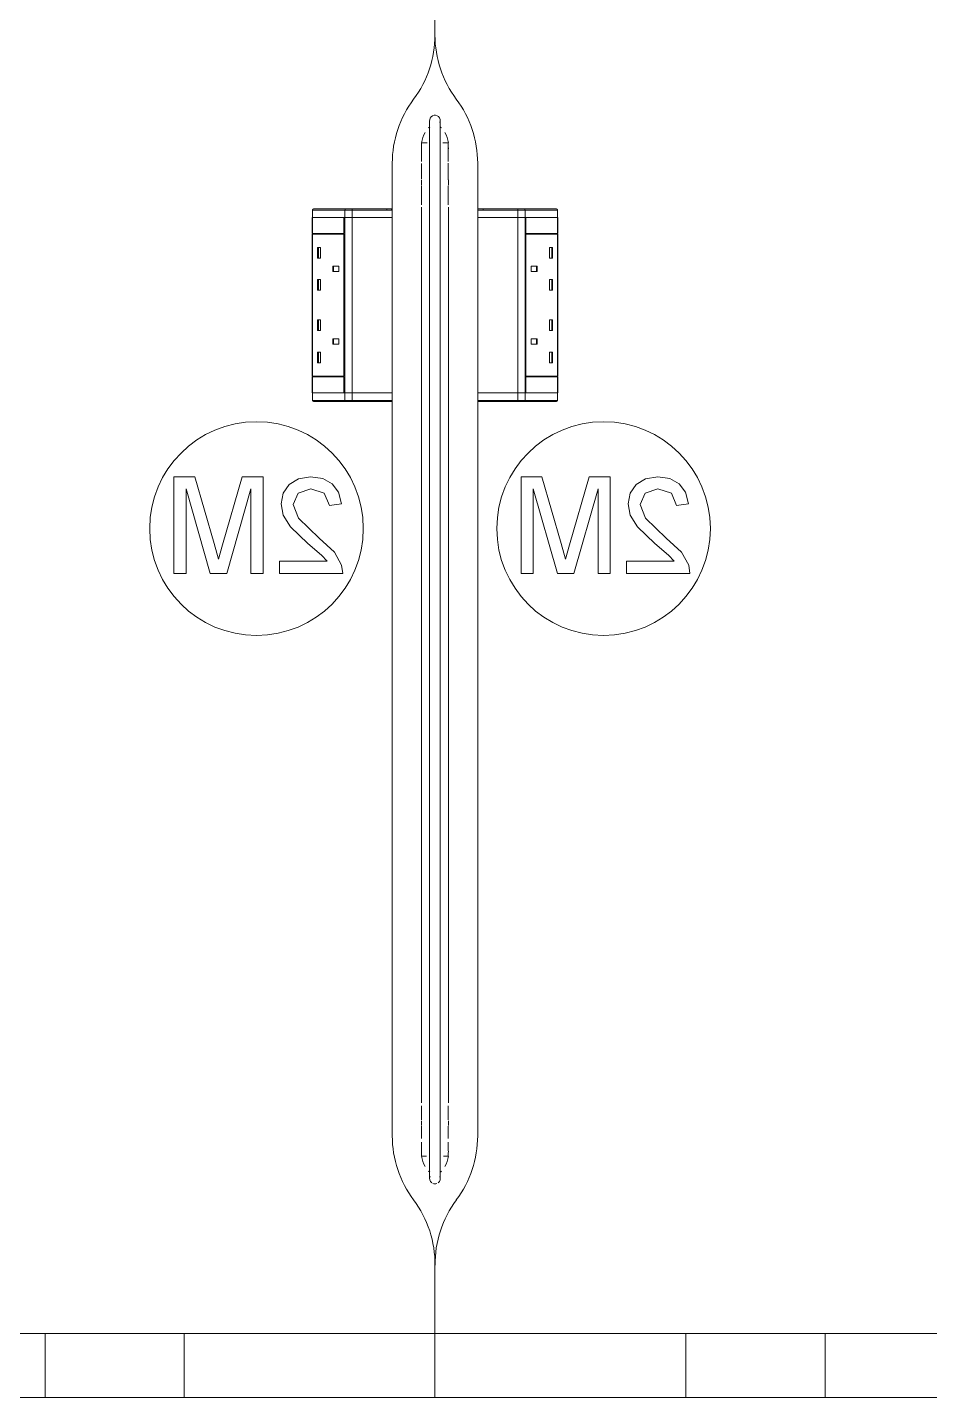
# Model space of a CAD drawing. Header units: millimetres. Extents: x 155927 to 295199, y -4084 to 97293.
# Drawn here: x 185942 to 186786, y 30026 to 31308 of the extents above; entities that cross this region are included whole.
import ezdxf

# ---------------------------------------------------------------- set-up
doc = ezdxf.new("R2010")
doc.units = ezdxf.units.MM
doc.header["$MEASUREMENT"] = 0
doc.layers.add('I-FURN', color=8, linetype='CONTINUOUS', lineweight=9)

msp = doc.modelspace()

# ---------------------------------------------------------------- linework, layer by layer
at = {"layer": 'I-FURN'}
for p, q in [((186323.2, 31301.1), (186323.2, 31426.1)), ((186323.2, 31426.1), (186323.2, 31301.1)), ((186323.2, 31426.1), (186323.2, 31301.1)), ((186323.2, 31301.1), (186323.2, 31426.1)), ((186318.2, 31221.1), (186318.2, 31221.1)), ((186318.2, 31221.1), (186318.2, 31220.9)), ((186318.2, 31220.9), (186318.2, 31220.6)), ((186318.2, 31220.6), (186318.2, 31220.1)), ((186318.2, 31220.1), (186318.2, 31219.5)), ((186328.2, 31221), (186328.2, 31221.1)), ((186328.2, 31221.1), (186328.2, 31221.1)), ((186328.2, 31220.8), (186328.2, 31221)), ((186328.2, 31220.5), (186328.2, 31220.8)), ((186328.2, 31220), (186328.2, 31220.5)), ((186328.2, 31219.4), (186328.2, 31220)), ((186318.2, 31219.5), (186318.2, 31218.8)), ((186318.2, 31218.8), (186318.2, 31218)), ((186318.2, 31218), (186318.2, 31217)), ((186318.2, 31217), (186318.2, 31216)), ((186318.2, 31216), (186318.2, 31214.8)), ((186318.2, 31214.8), (186318.2, 31213.4)), ((186318.2, 31213.4), (186318.2, 31212)), ((186318.2, 31212), (186318.2, 31210.4)), ((186318.2, 31210.4), (186318.2, 31208.8)), ((186318.2, 31208.8), (186318.2, 31207)), ((186318.2, 31207), (186318.2, 31205.1)), ((186328.2, 31218.6), (186328.2, 31219.4)), ((186328.2, 31217.7), (186328.2, 31218.6)), ((186328.2, 31216.8), (186328.2, 31217.7)), ((186328.2, 31215.6), (186328.2, 31216.8)), ((186328.2, 31214.4), (186328.2, 31215.6)), ((186328.2, 31213.1), (186328.2, 31214.4)), ((186328.2, 31211.6), (186328.2, 31213.1)), ((186328.2, 31210), (186328.2, 31211.6)), ((186328.2, 31208.3), (186328.2, 31210)), ((186328.2, 31206.5), (186328.2, 31208.3)), ((186315.9, 31200.2), (186310.7, 31200.2)), ((186310.7, 31182.7), (186310.7, 31200.2)), ((186310.7, 31194.6), (186310.7, 31195.7)), ((186318.2, 31205.1), (186318.2, 31203.1)), ((186318.2, 31203.1), (186318.2, 31201.1)), ((186318.2, 31201.1), (186318.2, 31198.9)), ((186318.2, 31198.9), (186318.2, 31196.6)), ((186318.2, 31196.6), (186318.2, 31194.2)), ((186318.2, 31194.2), (186318.2, 31191.8)), ((186328.2, 31204.6), (186328.2, 31206.5)), ((186328.2, 31202.6), (186328.2, 31204.6)), ((186328.2, 31200.5), (186328.2, 31202.6)), ((186328.2, 31198.3), (186328.2, 31200.5)), ((186328.2, 31196), (186328.2, 31198.3)), ((186328.2, 31193.6), (186328.2, 31196)), ((186335.7, 31200.2), (186330.5, 31200.2)), ((186335.7, 31200.2), (186335.7, 31182.7)), ((186335.8, 31195.7), (186335.8, 31194.6)), ((186283.2, 31137.4), (186283.2, 31181.1)), ((186283.2, 31181.1), (186283.2, 31137.4)), ((186318.2, 31191.8), (186318.2, 31189.3)), ((186318.2, 31189.3), (186318.2, 31186.6)), ((186318.2, 31186.6), (186318.2, 31184)), ((186318.2, 31184), (186318.2, 31181.2)), ((186318.2, 31181.2), (186318.2, 31178.4)), ((186328.2, 31191.1), (186328.2, 31193.6)), ((186328.2, 31188.6), (186328.2, 31191.1)), ((186328.2, 31185.9), (186328.2, 31188.6)), ((186328.2, 31183.2), (186328.2, 31185.9)), ((186328.2, 31180.4), (186328.2, 31183.2)), ((186335.7, 31181.3), (186335.7, 31165.5)), ((186363.2, 31181.1), (186363.2, 31137.4)), ((186363.2, 31137.4), (186363.2, 31181.1)), ((186310.7, 31166.5), (186310.7, 31180.8)), ((186318.2, 31178.4), (186318.2, 31175.5)), ((186318.2, 31175.5), (186318.2, 31172.5)), ((186318.2, 31172.5), (186318.2, 31169.6)), ((186318.2, 31169.6), (186318.2, 31166.5)), ((186328.2, 31177.6), (186328.2, 31180.4)), ((186328.2, 31174.7), (186328.2, 31177.6)), ((186328.2, 31171.7), (186328.2, 31174.7)), ((186328.2, 31168.7), (186328.2, 31171.7)), ((186328.2, 31165.7), (186328.2, 31168.7)), ((186310.7, 31160.7), (186310.7, 31165.6)), ((186310.7, 31142.3), (186310.7, 31160)), ((186318.2, 31166.5), (186318.2, 31163.4)), ((186318.2, 31163.4), (186318.2, 31160.3)), ((186318.2, 31160.3), (186318.2, 31157.2)), ((186318.2, 31157.2), (186318.2, 31154)), ((186328.2, 31162.6), (186328.2, 31165.7)), ((186328.2, 31159.5), (186328.2, 31162.6)), ((186328.2, 31156.3), (186328.2, 31159.5)), ((186328.2, 31153.1), (186328.2, 31156.3)), ((186335.7, 31160), (186335.7, 31142.3)), ((186335.8, 31165.6), (186335.8, 31160.7)), ((186318.2, 31154), (186318.2, 31150.8)), ((186318.2, 31150.8), (186318.2, 31147.6)), ((186318.2, 31147.6), (186318.2, 31144.3)), ((186318.2, 31144.3), (186318.2, 31141.1)), ((186328.2, 31149.9), (186328.2, 31153.1)), ((186328.2, 31146.7), (186328.2, 31149.9)), ((186328.2, 31143.5), (186328.2, 31146.7)), ((186328.2, 31140.2), (186328.2, 31143.5)), ((186208.2, 31115.4), (186208.2, 31130.4)), ((186208.2, 31130.4), (186238, 31130.4)), ((186208.4, 31137.4), (186208.4, 31130.4)), ((186208.4, 31137.4), (186208.6, 31137.4)), ((186208.4, 31137.4), (186208.4, 31130.4)), ((186208.4, 31130.4), (186208.4, 31137.4)), ((186208.4, 31130.4), (186208.6, 31130.4)), ((186208.4, 31130.3), (186208.4, 30966.4)), ((186208.6, 31137.4), (186238.9, 31137.4)), ((186208.6, 31137.4), (186208.6, 31130.4)), ((186208.6, 31130.4), (186238.9, 31130.4)), ((186208.7, 31138.2), (186208.8, 31138.2)), ((186239.7, 31138.4), (186209.4, 31138.4)), ((186239.7, 31138.4), (186209.4, 31138.4)), ((186238, 31130.4), (186238, 31115.4)), ((186238.2, 31115.4), (186238.2, 31130.3)), ((186238.2, 31130.3), (186238.9, 31130.3)), ((186238.9, 31137.4), (186245.8, 31137.4)), ((186238.9, 31137.4), (186238.9, 31130.4)), ((186238.9, 31130.4), (186245.8, 31130.4)), ((186245.8, 31130.3), (186238.9, 31130.3)), ((186238.9, 31130.3), (186238.9, 30966.4)), ((186239.7, 31138.4), (186278.2, 31138.4)), ((186245.2, 31138.4), (186239.7, 31138.4)), ((186282.2, 31138.4), (186245.2, 31138.4)), ((186245.8, 31137.4), (186283.2, 31137.4)), ((186245.8, 31137.4), (186245.8, 31130.4)), ((186245.8, 31130.4), (186283.2, 31130.4)), ((186283.2, 31130.3), (186245.8, 31130.3)), ((186245.8, 31130.3), (186245.8, 30966.4)), ((186278.2, 31138.4), (186278.2, 31137.4)), ((186278.2, 31138.4), (186282.2, 31138.4)), ((186283.2, 31130.4), (186283.2, 31137.4)), ((186283.2, 31137.4), (186283.2, 31130.4)), ((186283.2, 30966.4), (186283.2, 31130.3)), ((186283.2, 31130.3), (186283.2, 30966.4)), ((186310.7, 30302.1), (186310.7, 31140.2)), ((186318.2, 31141.1), (186318.2, 31140.2)), ((186318.2, 31140.2), (186318.2, 30302.1)), ((186328.2, 30302.1), (186328.2, 31140.2)), ((186335.8, 31140.2), (186335.8, 30302.1)), ((186363.2, 31137.4), (186363.2, 31130.4)), ((186363.2, 31137.4), (186400.7, 31137.4)), ((186363.2, 31137.4), (186363.2, 31130.4)), ((186363.2, 31130.4), (186400.7, 31130.4)), ((186363.2, 31130.3), (186363.2, 30966.4)), ((186363.2, 30966.4), (186363.2, 31130.3)), ((186400.7, 31130.3), (186363.2, 31130.3)), ((186364.2, 31138.4), (186364.2, 31138.4)), ((186401.3, 31138.4), (186364.2, 31138.4)), ((186364.2, 31138.4), (186368.2, 31138.4)), ((186368.2, 31137.4), (186368.2, 31138.4)), ((186368.2, 31138.4), (186406.8, 31138.4)), ((186400.7, 31137.4), (186407.6, 31137.4)), ((186400.7, 31137.4), (186400.7, 31130.4)), ((186400.7, 31130.4), (186407.6, 31130.4)), ((186400.7, 30966.4), (186400.7, 31130.3)), ((186407.6, 31130.3), (186400.7, 31130.3)), ((186406.8, 31138.4), (186401.3, 31138.4)), ((186408.4, 31130.4), (186406, 31130.4)), ((186437.1, 31138.4), (186406.8, 31138.4)), ((186437.1, 31138.4), (186406.8, 31138.4)), ((186407.6, 31137.4), (186437.9, 31137.4)), ((186407.6, 31137.4), (186407.6, 31130.4)), ((186407.6, 31130.4), (186437.9, 31130.4)), ((186407.6, 30966.4), (186407.6, 31130.3)), ((186407.6, 31130.3), (186408.2, 31130.3)), ((186408.2, 31130.3), (186408.2, 31115.4)), ((186408.4, 31115.4), (186408.4, 31130.4)), ((186408.4, 31130.4), (186438.3, 31130.4)), ((186437.7, 31138.2), (186437.7, 31138.2)), ((186437.9, 31137.4), (186438.1, 31137.4)), ((186437.9, 31137.4), (186437.9, 31130.4)), ((186437.9, 31130.4), (186438.1, 31130.4)), ((186438.1, 31130.4), (186438.1, 31137.4)), ((186438.1, 31130.4), (186438.1, 31137.4)), ((186438.1, 31130.4), (186438.1, 31137.4)), ((186438.1, 30966.4), (186438.1, 31130.3)), ((186438.3, 31130.4), (186438.3, 31115.4)), ((186238, 31115.4), (186208.2, 31115.4)), ((186208.2, 31114.9), (186238, 31114.9)), ((186208.2, 30981.9), (186208.2, 31114.9)), ((186208.6, 31114.9), (186208.6, 31115.4)), ((186238, 31114.9), (186238, 30981.9)), ((186238.2, 30981.9), (186238.2, 31114.9)), ((186408.2, 31114.9), (186408.2, 30981.9)), ((186438.3, 31115.4), (186408.4, 31115.4)), ((186408.4, 30981.9), (186408.4, 31114.9)), ((186438.3, 31114.9), (186408.4, 31114.9)), ((186437.9, 31115.4), (186437.9, 31114.9)), ((186438.3, 31114.9), (186438.3, 30981.9)), ((186213.2, 31102.3), (186213.2, 31092.3)), ((186213.2, 31102.3), (186216.1, 31102.3)), ((186213.2, 31092.3), (186216.1, 31092.3)), ((186214, 31102.3), (186214, 31092.3)), ((186216.1, 31102.3), (186216.1, 31092.3)), ((186433.2, 31102.3), (186430.4, 31102.3)), ((186430.4, 31092.3), (186430.4, 31102.3)), ((186433.2, 31092.3), (186430.4, 31092.3)), ((186432.5, 31092.3), (186432.5, 31102.3)), ((186433.2, 31092.3), (186433.2, 31102.3)), ((186227.6, 31084.8), (186227.6, 31079.8)), ((186233.3, 31084.8), (186227.6, 31084.8)), ((186227.6, 31079.8), (186233.3, 31079.8)), ((186228.3, 31084.8), (186228.3, 31079.8)), ((186233.3, 31079.8), (186233.3, 31084.8)), ((186418.9, 31084.8), (186413.2, 31084.8)), ((186413.2, 31079.8), (186413.2, 31084.8)), ((186418.9, 31079.8), (186413.2, 31079.8)), ((186418.2, 31079.8), (186418.2, 31084.8)), ((186418.9, 31079.8), (186418.9, 31084.8)), ((186213.2, 31072.3), (186213.2, 31062.3)), ((186213.2, 31072.3), (186216.1, 31072.3)), ((186214, 31072.3), (186214, 31062.3)), ((186216.1, 31072.3), (186216.1, 31062.3)), ((186433.2, 31072.3), (186430.4, 31072.3)), ((186430.4, 31062.3), (186430.4, 31072.3)), ((186432.5, 31062.3), (186432.5, 31072.3)), ((186433.2, 31062.3), (186433.2, 31072.3)), ((186213.2, 31062.3), (186216.1, 31062.3)), ((186433.2, 31062.3), (186430.4, 31062.3)), ((186213.2, 31034.5), (186213.2, 31024.5)), ((186213.2, 31034.5), (186216.1, 31034.5)), ((186214, 31034.5), (186214, 31024.5)), ((186216.1, 31034.5), (186216.1, 31024.5)), ((186433.2, 31034.5), (186430.4, 31034.5)), ((186430.4, 31024.5), (186430.4, 31034.5)), ((186432.5, 31024.5), (186432.5, 31034.5)), ((186433.2, 31024.5), (186433.2, 31034.5)), ((186213.2, 31024.5), (186216.1, 31024.5)), ((186227.6, 31017), (186227.6, 31012)), ((186227.6, 31017), (186233.3, 31017)), ((186228.3, 31017), (186228.3, 31012)), ((186233.3, 31017), (186233.3, 31012)), ((186413.2, 31017), (186413.2, 31012)), ((186418.9, 31017), (186413.2, 31017)), ((186418.2, 31012), (186418.2, 31017)), ((186418.9, 31012), (186418.9, 31017)), ((186433.2, 31024.5), (186430.4, 31024.5)), ((186213.2, 31004.5), (186213.2, 30994.5)), ((186213.2, 31004.5), (186216.1, 31004.5)), ((186214, 31004.5), (186214, 30994.5)), ((186216.1, 31004.5), (186216.1, 30994.5)), ((186227.6, 31012), (186233.3, 31012)), ((186413.2, 31012), (186418.9, 31012)), ((186433.2, 31004.5), (186430.4, 31004.5)), ((186430.4, 30994.5), (186430.4, 31004.5)), ((186432.5, 30994.5), (186432.5, 31004.5)), ((186433.2, 30994.5), (186433.2, 31004.5)), ((186213.2, 30994.5), (186216.1, 30994.5)), ((186433.2, 30994.5), (186430.4, 30994.5)), ((186208.2, 30981.9), (186238, 30981.9)), ((186208.2, 30981.4), (186238, 30981.4)), ((186208.2, 30966.4), (186208.2, 30981.4)), ((186208.6, 30981.4), (186208.6, 30981.9)), ((186238, 30981.4), (186238, 30966.4)), ((186238.2, 30966.4), (186238.2, 30981.4)), ((186408.2, 30981.4), (186408.2, 30966.4)), ((186438.3, 30981.9), (186408.4, 30981.9)), ((186408.4, 30966.4), (186408.4, 30981.4)), ((186408.4, 30981.4), (186438.3, 30981.4)), ((186437.9, 30981.9), (186437.9, 30981.4)), ((186438.3, 30981.4), (186438.3, 30966.4)), ((186238, 30966.4), (186208.2, 30966.4)), ((186208.4, 30966.3), (186208.4, 30959.3)), ((186208.6, 30966.3), (186208.4, 30966.3)), ((186208.4, 30966.3), (186208.4, 30959.3)), ((186208.4, 30966.3), (186208.4, 30959.3)), ((186208.6, 30959.3), (186208.6, 30966.3)), ((186238.9, 30966.3), (186208.6, 30966.3)), ((186238, 30966.4), (186240.5, 30966.4)), ((186238.9, 30966.4), (186238.2, 30966.4)), ((186238.9, 30966.4), (186245.8, 30966.4)), ((186238.9, 30959.3), (186238.9, 30966.3)), ((186245.8, 30966.3), (186238.9, 30966.3)), ((186245.8, 30966.4), (186283.2, 30966.4)), ((186245.8, 30959.3), (186245.8, 30966.3)), ((186283.2, 30966.3), (186245.8, 30966.3)), ((186283.2, 30959.3), (186283.2, 30966.3)), ((186283.2, 30959.3), (186283.2, 30966.3)), ((186363.2, 30966.4), (186400.7, 30966.4)), ((186363.2, 30966.3), (186363.2, 30959.3)), ((186363.2, 30959.3), (186363.2, 30966.3)), ((186400.7, 30966.3), (186363.2, 30966.3)), ((186400.7, 30966.4), (186407.6, 30966.4)), ((186400.7, 30959.3), (186400.7, 30966.3)), ((186407.6, 30966.3), (186400.7, 30966.3)), ((186408.2, 30966.4), (186407.6, 30966.4)), ((186407.6, 30959.3), (186407.6, 30966.3)), ((186437.9, 30966.3), (186407.6, 30966.3)), ((186438.3, 30966.4), (186408.4, 30966.4)), ((186437.9, 30959.3), (186437.9, 30966.3)), ((186438.1, 30966.3), (186437.9, 30966.3)), ((186438.1, 30959.3), (186438.1, 30966.3)), ((186438.1, 30959.3), (186438.1, 30966.3)), ((186438.1, 30966.3), (186438.1, 30959.3)), ((186208.6, 30959.3), (186208.4, 30959.3)), ((186238.9, 30959.3), (186208.6, 30959.3)), ((186208.8, 30958.5), (186208.7, 30958.6)), ((186209.4, 30958.3), (186239.7, 30958.3)), ((186209.4, 30958.3), (186239.7, 30958.3)), ((186245.8, 30959.3), (186238.9, 30959.3)), ((186278.2, 30958.3), (186239.7, 30958.3)), ((186239.7, 30958.3), (186245.2, 30958.3)), ((186245.2, 30958.3), (186282.2, 30958.3)), ((186283.2, 30959.3), (186245.8, 30959.3)), ((186278.2, 30959.3), (186278.2, 30958.3)), ((186282.2, 30958.3), (186278.2, 30958.3)), ((186282.2, 30958.3), (186282.2, 30958.3)), ((186283.2, 30271.1), (186283.2, 30959.3)), ((186283.2, 30959.3), (186283.2, 30271.1)), ((186363.2, 30959.3), (186363.2, 30271.1)), ((186363.2, 30271.1), (186363.2, 30959.3)), ((186400.7, 30959.3), (186363.2, 30959.3)), ((186368.2, 30958.3), (186364.2, 30958.3)), ((186364.2, 30958.3), (186401.3, 30958.3)), ((186368.2, 30958.3), (186368.2, 30959.3)), ((186406.8, 30958.3), (186368.2, 30958.3)), ((186407.6, 30959.3), (186400.7, 30959.3)), ((186401.3, 30958.3), (186406.8, 30958.3)), ((186406.8, 30958.3), (186437.1, 30958.3)), ((186406.8, 30958.3), (186437.1, 30958.3)), ((186437.9, 30959.3), (186407.6, 30959.3)), ((186437.7, 30958.6), (186437.7, 30958.6)), ((186438.1, 30959.3), (186437.9, 30959.3)), ((186098.3, 30887.8), (186078.8, 30887.8)), ((186078.8, 30887.8), (186078.8, 30797.4)), ((186116.5, 30825.2), (186098.3, 30887.8)), ((186142.7, 30887.8), (186124.2, 30824.1)), ((186162.2, 30887.8), (186142.7, 30887.8)), ((186162.2, 30797.4), (186162.2, 30887.8)), ((186206.8, 30887.8), (186195.4, 30886)), ((186218.2, 30886.2), (186206.8, 30887.8)), ((186227, 30881.3), (186218.2, 30886.2)), ((186423.3, 30887.8), (186403.8, 30887.8)), ((186403.8, 30887.8), (186403.8, 30797.4)), ((186441.5, 30825.2), (186423.3, 30887.8)), ((186467.7, 30887.8), (186449.2, 30824.1)), ((186487.2, 30887.8), (186467.7, 30887.8)), ((186487.2, 30797.4), (186487.2, 30887.8)), ((186531.8, 30887.8), (186520.4, 30886)), ((186543.2, 30886.2), (186531.8, 30887.8)), ((186552, 30881.3), (186543.2, 30886.2)), ((186090.1, 30797.4), (186090.1, 30876.5)), ((186090.1, 30876.5), (186112.8, 30797.4)), ((186128.2, 30797.4), (186150.9, 30876.5)), ((186150.9, 30876.5), (186150.9, 30797.4)), ((186186.6, 30880.6), (186181, 30872.5)), ((186195.4, 30886), (186186.6, 30880.6)), ((186195, 30872.3), (186207, 30876.5)), ((186207, 30876.5), (186219.6, 30872.4)), ((186232.9, 30873.3), (186227, 30881.3)), ((186415.1, 30797.4), (186415.1, 30876.5)), ((186415.1, 30876.5), (186437.8, 30797.4)), ((186453.2, 30797.4), (186475.9, 30876.5)), ((186475.9, 30876.5), (186475.9, 30797.4)), ((186511.6, 30880.6), (186506, 30872.5)), ((186520.4, 30886), (186511.6, 30880.6)), ((186520, 30872.3), (186532, 30876.5)), ((186532, 30876.5), (186544.6, 30872.4)), ((186557.9, 30873.3), (186552, 30881.3)), ((186181, 30872.5), (186179.1, 30862.6)), ((186179.1, 30862.6), (186181.1, 30851.9)), ((186190.4, 30861.9), (186195, 30872.3)), ((186195.3, 30849.1), (186190.4, 30861.9)), ((186219.6, 30872.4), (186224.3, 30861)), ((186224.3, 30861), (186235.6, 30862.4)), ((186235.6, 30862.4), (186232.9, 30873.3)), ((186506, 30872.5), (186504.1, 30862.6)), ((186504.1, 30862.6), (186506.1, 30851.9)), ((186515.4, 30861.9), (186520, 30872.3)), ((186520.3, 30849.1), (186515.4, 30861.9)), ((186544.6, 30872.4), (186549.3, 30861)), ((186549.3, 30861), (186560.6, 30862.4)), ((186560.6, 30862.4), (186557.9, 30873.3)), ((186181.1, 30851.9), (186187.8, 30840.8)), ((186214.8, 30830.3), (186195.3, 30849.1)), ((186506.1, 30851.9), (186512.8, 30840.8)), ((186539.8, 30830.3), (186520.3, 30849.1)), ((186187.8, 30840.8), (186204, 30825.4)), ((186512.8, 30840.8), (186529, 30825.4)), ((186120.5, 30810.8), (186116.5, 30825.2)), ((186124.2, 30824.1), (186120.5, 30810.8)), ((186204, 30825.4), (186217, 30814.5)), ((186229, 30817.2), (186214.8, 30830.3)), ((186445.5, 30810.8), (186441.5, 30825.2)), ((186449.2, 30824.1), (186445.5, 30810.8)), ((186529, 30825.4), (186542, 30814.5)), ((186554, 30817.2), (186539.8, 30830.3)), ((186217, 30814.5), (186222.1, 30808.7)), ((186235.8, 30805.2), (186229, 30817.2)), ((186542, 30814.5), (186547.1, 30808.7)), ((186560.8, 30805.2), (186554, 30817.2)), ((186078.8, 30797.4), (186090.1, 30797.4)), ((186112.8, 30797.4), (186128.2, 30797.4)), ((186150.9, 30797.4), (186162.2, 30797.4)), ((186177.7, 30808.7), (186177.7, 30797.4)), ((186222.1, 30808.7), (186177.7, 30808.7)), ((186177.7, 30797.4), (186237, 30797.4)), ((186237, 30797.4), (186235.8, 30805.2)), ((186403.8, 30797.4), (186415.1, 30797.4)), ((186437.8, 30797.4), (186453.2, 30797.4)), ((186475.9, 30797.4), (186487.2, 30797.4)), ((186502.7, 30808.7), (186502.7, 30797.4)), ((186547.1, 30808.7), (186502.7, 30808.7)), ((186502.7, 30797.4), (186562, 30797.4)), ((186562, 30797.4), (186560.8, 30805.2)), ((186310.7, 30285.9), (186310.7, 30299.1)), ((186318.2, 30302.1), (186318.2, 30299.2)), ((186318.2, 30299.2), (186318.2, 30296.4)), ((186328.2, 30301.3), (186328.2, 30302.1)), ((186328.2, 30298.5), (186328.2, 30301.3)), ((186328.2, 30295.6), (186328.2, 30298.5)), ((186335.7, 30299.1), (186335.7, 30285.9)), ((186310.7, 30280.9), (186310.7, 30285)), ((186318.2, 30296.4), (186318.2, 30293.6)), ((186318.2, 30293.6), (186318.2, 30290.8)), ((186318.2, 30290.8), (186318.2, 30288)), ((186318.2, 30288), (186318.2, 30285.2)), ((186318.2, 30285.2), (186318.2, 30282.5)), ((186328.2, 30292.8), (186328.2, 30295.6)), ((186328.2, 30290), (186328.2, 30292.8)), ((186328.2, 30287.2), (186328.2, 30290)), ((186328.2, 30284.5), (186328.2, 30287.2)), ((186328.2, 30281.7), (186328.2, 30284.5)), ((186335.8, 30285), (186335.8, 30280.9)), ((186310.7, 30268.6), (186310.7, 30280.1)), ((186318.2, 30282.5), (186318.2, 30279.7)), ((186318.2, 30279.7), (186318.2, 30277.1)), ((186318.2, 30277.1), (186318.2, 30274.4)), ((186318.2, 30274.4), (186318.2, 30271.9)), ((186318.2, 30271.9), (186318.2, 30269.3)), ((186328.2, 30279), (186328.2, 30281.7)), ((186328.2, 30276.4), (186328.2, 30279)), ((186328.2, 30273.7), (186328.2, 30276.4)), ((186328.2, 30271.2), (186328.2, 30273.7)), ((186328.2, 30268.6), (186328.2, 30271.2)), ((186335.7, 30280.1), (186335.7, 30268.6)), ((186310.7, 30257.1), (186310.7, 30265.1)), ((186318.2, 30269.3), (186318.2, 30266.8)), ((186318.2, 30266.8), (186318.2, 30264.4)), ((186318.2, 30264.4), (186318.2, 30262)), ((186318.2, 30262), (186318.2, 30259.7)), ((186318.2, 30259.7), (186318.2, 30257.5)), ((186328.2, 30266.2), (186328.2, 30268.6)), ((186328.2, 30263.7), (186328.2, 30266.2)), ((186328.2, 30261.4), (186328.2, 30263.7)), ((186328.2, 30259.1), (186328.2, 30261.4)), ((186328.2, 30256.9), (186328.2, 30259.1)), ((186335.7, 30265.1), (186335.7, 30257.1)), ((186310.7, 30255.9), (186310.7, 30256.8)), ((186310.7, 30252.1), (186310.7, 30255.5)), ((186310.7, 30252.1), (186315.3, 30252.1)), ((186318.2, 30257.5), (186318.2, 30255.3)), ((186318.2, 30255.3), (186318.2, 30253.2)), ((186318.2, 30253.2), (186318.2, 30251.2)), ((186318.2, 30251.2), (186318.2, 30249.3)), ((186318.2, 30249.3), (186318.2, 30247.4)), ((186318.2, 30247.4), (186318.2, 30245.6)), ((186318.2, 30245.6), (186318.2, 30244)), ((186328.2, 30254.7), (186328.2, 30256.9)), ((186328.2, 30252.7), (186328.2, 30254.7)), ((186328.2, 30250.7), (186328.2, 30252.7)), ((186328.2, 30248.7), (186328.2, 30250.7)), ((186328.2, 30246.9), (186328.2, 30248.7)), ((186328.2, 30245.2), (186328.2, 30246.9)), ((186328.2, 30243.5), (186328.2, 30245.2)), ((186331.2, 30252.1), (186335.7, 30252.1)), ((186335.7, 30255.5), (186335.7, 30252.1)), ((186335.8, 30256.8), (186335.8, 30255.9)), ((186318.2, 30244), (186318.2, 30242.4)), ((186318.2, 30242.4), (186318.2, 30240.9)), ((186318.2, 30240.9), (186318.2, 30239.5)), ((186318.2, 30239.5), (186318.2, 30238.2)), ((186318.2, 30238.2), (186318.2, 30237)), ((186318.2, 30237), (186318.2, 30236)), ((186318.2, 30236), (186318.2, 30235)), ((186318.2, 30235), (186318.2, 30234.1)), ((186318.2, 30234.1), (186318.2, 30233.4)), ((186318.2, 30233.4), (186318.2, 30232.7)), ((186318.2, 30232.7), (186318.2, 30232.2)), ((186328.2, 30242), (186328.2, 30243.5)), ((186328.2, 30240.5), (186328.2, 30242)), ((186328.2, 30239.2), (186328.2, 30240.5)), ((186328.2, 30237.9), (186328.2, 30239.2)), ((186328.2, 30236.7), (186328.2, 30237.9)), ((186328.2, 30235.7), (186328.2, 30236.7)), ((186328.2, 30234.7), (186328.2, 30235.7)), ((186328.2, 30233.9), (186328.2, 30234.7)), ((186328.2, 30233.2), (186328.2, 30233.9)), ((186328.2, 30232.6), (186328.2, 30233.2)), ((186328.2, 30232.1), (186328.2, 30232.6)), ((186318.2, 30232.2), (186318.2, 30231.8)), ((186318.2, 30231.8), (186318.2, 30231.4)), ((186318.2, 30231.4), (186318.2, 30231.2)), ((186318.2, 30231.2), (186318.2, 30231.1)), ((186318.2, 30231.1), (186318.2, 30231.1)), ((186328.2, 30231.7), (186328.2, 30232.1)), ((186328.2, 30231.4), (186328.2, 30231.7)), ((186328.2, 30231.2), (186328.2, 30231.4)), ((186328.2, 30231.1), (186328.2, 30231.2)), ((186323.2, 30026.1), (186323.2, 30150)), ((186323.2, 30150), (186323.2, 30026.1)), ((186323.2, 30150), (186323.2, 30026.1)), ((186323.2, 30026.1), (186323.2, 30150)), ((185523.2, 30086.1), (185958.2, 30086.1)), ((187083.2, 30086.1), (185563.2, 30086.1)), ((185958.2, 30086.1), (186088.2, 30086.1)), ((185958.2, 30026.1), (185958.2, 30086.1)), ((185958.2, 30026.1), (185958.2, 30086.1)), ((186088.2, 30086.1), (186558.2, 30086.1)), ((186088.2, 30026.1), (186088.2, 30086.1)), ((186088.2, 30026.1), (186088.2, 30086.1)), ((186558.2, 30086.1), (186688.6, 30086.1)), ((186558.2, 30026.1), (186558.2, 30086.1)), ((186558.2, 30026.1), (186558.2, 30086.1)), ((186688.6, 30086.1), (187123.2, 30086.1)), ((186688.6, 30026.1), (186688.6, 30086.1)), ((186688.6, 30026.1), (186688.6, 30086.1)), ((185523.2, 30026.1), (186323.2, 30026.1)), ((186323.2, 30026.1), (185523.2, 30026.1)), ((185958.2, 30026.1), (185523.2, 30026.1)), ((185563.2, 30026.1), (187083.2, 30026.1)), ((186088.2, 30026.1), (185958.2, 30026.1)), ((186558.2, 30026.1), (186088.2, 30026.1)), ((186323.2, 30026.1), (187123.2, 30026.1)), ((187123.2, 30026.1), (186323.2, 30026.1)), ((186688.6, 30026.1), (186558.2, 30026.1)), ((187123.2, 30026.1), (186688.6, 30026.1))]:
    msp.add_line(p, q, dxfattribs=at)
at = {"layer": 'I-FURN', "flags": 128}
for points in [[(186208.4, 31137.4), (186208.4, 31137.5), (186208.4, 31137.5), (186208.4, 31137.6), (186208.4, 31137.6), (186208.4, 31137.6), (186208.4, 31137.7), (186208.4, 31137.7), (186208.4, 31137.8), (186208.5, 31137.8), (186208.5, 31137.8), (186208.5, 31137.9), (186208.5, 31137.9), (186208.5, 31137.9)], [(186245.2, 31138.4), (186245.1, 31138.4), (186244.9, 31138.4), (186244.8, 31138.4), (186244.7, 31138.4), (186244.5, 31138.4), (186244.4, 31138.4), (186244.2, 31138.4), (186244.1, 31138.4), (186243.9, 31138.4), (186243.7, 31138.4), (186243.6, 31138.4), (186243.4, 31138.4), (186243.3, 31138.4), (186243.1, 31138.4), (186242.9, 31138.4), (186242.8, 31138.4), (186242.6, 31138.4), (186242.5, 31138.4), (186242.3, 31138.4), (186242.2, 31138.4), (186242, 31138.4), (186241.8, 31138.4), (186241.7, 31138.4), (186241.5, 31138.4), (186241.4, 31138.4), (186241.2, 31138.4), (186241.1, 31138.4), (186241, 31138.4), (186240.8, 31138.4), (186240.7, 31138.4), (186240.6, 31138.4), (186240.4, 31138.4), (186240.3, 31138.4), (186240.2, 31138.4), (186240.1, 31138.4), (186240, 31138.4), (186239.9, 31138.4), (186239.8, 31138.4), (186239.7, 31138.4)], [(186282.2, 31138.4), (186282, 31138.4), (186281.5, 31138.4), (186281, 31138.4), (186280.3, 31138.4), (186279.5, 31138.4), (186278.5, 31138.4), (186277.5, 31138.4), (186276.3, 31138.4), (186274.9, 31138.4), (186273.5, 31138.4), (186271.9, 31138.4), (186270.2, 31138.4), (186268.4, 31138.4), (186266.4, 31138.4), (186264.4, 31138.4), (186262.2, 31138.4), (186260, 31138.4), (186257.6, 31138.4), (186255.2, 31138.4), (186252.6, 31138.4), (186250, 31138.4), (186247.3, 31138.4), (186245.2, 31138.4)], [(186278.2, 31138.4), (186278.4, 31138.4), (186278.6, 31138.4), (186278.7, 31138.4), (186278.9, 31138.4), (186279, 31138.4), (186279.2, 31138.4), (186279.3, 31138.4), (186279.5, 31138.4), (186279.6, 31138.4), (186279.8, 31138.4), (186279.9, 31138.4), (186280.1, 31138.4), (186280.2, 31138.4), (186280.4, 31138.4), (186280.5, 31138.4), (186280.6, 31138.4), (186280.8, 31138.4), (186280.9, 31138.4), (186281, 31138.4), (186281.1, 31138.4), (186281.2, 31138.4), (186281.3, 31138.4), (186281.4, 31138.4), (186281.5, 31138.4), (186281.6, 31138.4), (186281.7, 31138.4), (186281.8, 31138.4), (186281.8, 31138.4), (186281.9, 31138.4), (186282, 31138.4), (186282, 31138.4), (186282.1, 31138.4), (186282.1, 31138.4), (186282.1, 31138.4), (186282.2, 31138.4), (186282.2, 31138.4), (186282.2, 31138.4), (186282.2, 31138.4), (186282.2, 31138.4)], [(186282.2, 31138.4), (186282.3, 31138.4), (186282.3, 31138.4), (186282.4, 31138.4), (186282.4, 31138.4), (186282.4, 31138.4), (186282.5, 31138.4), (186282.5, 31138.4), (186282.6, 31138.4), (186282.6, 31138.4), (186282.6, 31138.4), (186282.7, 31138.3), (186282.7, 31138.3), (186282.7, 31138.3), (186282.8, 31138.3), (186282.8, 31138.3), (186282.8, 31138.2), (186282.9, 31138.2), (186282.9, 31138.2), (186282.9, 31138.2), (186283, 31138.1), (186283, 31138.1), (186283, 31138.1), (186283, 31138), (186283.1, 31138), (186283.1, 31138), (186283.1, 31137.9), (186283.1, 31137.9), (186283.1, 31137.9), (186283.2, 31137.8), (186283.2, 31137.8), (186283.2, 31137.8), (186283.2, 31137.7), (186283.2, 31137.7), (186283.2, 31137.7), (186283.2, 31137.6), (186283.2, 31137.6), (186283.2, 31137.5), (186283.2, 31137.5), (186283.2, 31137.5), (186283.2, 31137.4)], [(186282.2, 31138.4), (186282.2, 31138.4), (186282.2, 31138.4)], [(186363.2, 31137.4), (186363.2, 31137.5), (186363.2, 31137.5), (186363.2, 31137.6), (186363.2, 31137.6), (186363.2, 31137.6), (186363.2, 31137.7), (186363.3, 31137.7), (186363.3, 31137.8), (186363.3, 31137.8), (186363.3, 31137.8), (186363.3, 31137.9), (186363.3, 31137.9), (186363.4, 31137.9), (186363.4, 31138), (186363.4, 31138), (186363.4, 31138), (186363.4, 31138.1), (186363.5, 31138.1), (186363.5, 31138.1), (186363.5, 31138.2), (186363.6, 31138.2), (186363.6, 31138.2), (186363.6, 31138.2), (186363.6, 31138.3), (186363.7, 31138.3), (186363.7, 31138.3), (186363.7, 31138.3), (186363.8, 31138.3), (186363.8, 31138.4), (186363.9, 31138.4), (186363.9, 31138.4), (186363.9, 31138.4), (186364, 31138.4), (186364, 31138.4), (186364, 31138.4), (186364.1, 31138.4), (186364.1, 31138.4), (186364.2, 31138.4), (186364.2, 31138.4), (186364.2, 31138.4)], [(186401.3, 31138.4), (186398.5, 31138.4), (186395.8, 31138.4), (186393.2, 31138.4), (186390.6, 31138.4), (186388.2, 31138.4), (186385.9, 31138.4), (186383.6, 31138.4), (186381.5, 31138.4), (186379.5, 31138.4), (186377.6, 31138.4), (186375.8, 31138.4), (186374.1, 31138.4), (186372.6, 31138.4), (186371.2, 31138.4), (186369.9, 31138.4), (186368.7, 31138.4), (186367.7, 31138.4), (186366.7, 31138.4), (186366, 31138.4), (186365.3, 31138.4), (186364.8, 31138.4), (186364.4, 31138.4), (186364.2, 31138.4)], [(186364.2, 31138.4), (186364.2, 31138.4), (186364.2, 31138.4), (186364.2, 31138.4), (186364.3, 31138.4), (186364.3, 31138.4), (186364.3, 31138.4), (186364.4, 31138.4), (186364.4, 31138.4), (186364.5, 31138.4), (186364.5, 31138.4), (186364.6, 31138.4), (186364.7, 31138.4), (186364.7, 31138.4), (186364.8, 31138.4), (186364.9, 31138.4), (186365, 31138.4), (186365.1, 31138.4), (186365.2, 31138.4), (186365.3, 31138.4), (186365.4, 31138.4), (186365.5, 31138.4), (186365.7, 31138.4), (186365.8, 31138.4), (186365.9, 31138.4), (186366.1, 31138.4), (186366.2, 31138.4), (186366.3, 31138.4), (186366.5, 31138.4), (186366.6, 31138.4), (186366.8, 31138.4), (186366.9, 31138.4), (186367.1, 31138.4), (186367.2, 31138.4), (186367.4, 31138.4), (186367.5, 31138.4), (186367.7, 31138.4), (186367.9, 31138.4), (186368, 31138.4), (186368.2, 31138.4), (186368.2, 31138.4)], [(186406.8, 31138.4), (186406.7, 31138.4), (186406.6, 31138.4), (186406.5, 31138.4), (186406.4, 31138.4), (186406.3, 31138.4), (186406.1, 31138.4), (186406, 31138.4), (186405.9, 31138.4), (186405.8, 31138.4), (186405.6, 31138.4), (186405.5, 31138.4), (186405.4, 31138.4), (186405.2, 31138.4), (186405.1, 31138.4), (186404.9, 31138.4), (186404.8, 31138.4), (186404.6, 31138.4), (186404.5, 31138.4), (186404.3, 31138.4), (186404.1, 31138.4), (186404, 31138.4), (186403.8, 31138.4), (186403.7, 31138.4), (186403.5, 31138.4), (186403.3, 31138.4), (186403.2, 31138.4), (186403, 31138.4), (186402.9, 31138.4), (186402.7, 31138.4), (186402.6, 31138.4), (186402.4, 31138.4), (186402.3, 31138.4), (186402.1, 31138.4), (186402, 31138.4), (186401.8, 31138.4), (186401.7, 31138.4), (186401.5, 31138.4), (186401.4, 31138.4), (186401.3, 31138.4)], [(186437.9, 31137.9), (186437.9, 31137.9), (186438, 31137.9), (186438, 31137.8), (186438, 31137.8), (186438, 31137.8), (186438, 31137.7), (186438, 31137.7), (186438, 31137.7), (186438.1, 31137.6), (186438.1, 31137.6), (186438.1, 31137.5), (186438.1, 31137.5), (186438.1, 31137.5), (186438.1, 31137.4)], [(186208.5, 30958.8), (186208.5, 30958.8), (186208.5, 30958.9), (186208.5, 30958.9), (186208.5, 30959), (186208.4, 30959), (186208.4, 30959), (186208.4, 30959.1), (186208.4, 30959.1), (186208.4, 30959.2), (186208.4, 30959.2), (186208.4, 30959.2), (186208.4, 30959.3), (186208.4, 30959.3), (186208.4, 30959.3)], [(186239.7, 30958.3), (186239.8, 30958.3), (186239.9, 30958.3), (186240, 30958.3), (186240.1, 30958.3), (186240.2, 30958.3), (186240.3, 30958.3), (186240.4, 30958.3), (186240.6, 30958.3), (186240.7, 30958.3), (186240.8, 30958.3), (186241, 30958.3), (186241.1, 30958.3), (186241.2, 30958.3), (186241.4, 30958.3), (186241.5, 30958.3), (186241.7, 30958.3), (186241.8, 30958.3), (186242, 30958.3), (186242.2, 30958.3), (186242.3, 30958.3), (186242.5, 30958.3), (186242.6, 30958.3), (186242.8, 30958.3), (186242.9, 30958.3), (186243.1, 30958.3), (186243.3, 30958.3), (186243.4, 30958.3), (186243.6, 30958.3), (186243.7, 30958.3), (186243.9, 30958.3), (186244.1, 30958.3), (186244.2, 30958.3), (186244.4, 30958.3), (186244.5, 30958.3), (186244.7, 30958.3), (186244.8, 30958.3), (186244.9, 30958.3), (186245.1, 30958.3), (186245.2, 30958.3)], [(186245.2, 30958.3), (186248, 30958.3), (186250.7, 30958.3), (186253.3, 30958.3), (186255.8, 30958.3), (186258.3, 30958.3), (186260.6, 30958.3), (186262.8, 30958.3), (186264.9, 30958.3), (186266.9, 30958.3), (186268.9, 30958.3), (186270.6, 30958.3), (186272.3, 30958.3), (186273.9, 30958.3), (186275.3, 30958.3), (186276.6, 30958.3), (186277.8, 30958.3), (186278.8, 30958.3), (186279.7, 30958.3), (186280.5, 30958.3), (186281.1, 30958.3), (186281.7, 30958.3), (186282, 30958.3), (186282.2, 30958.3)], [(186282.2, 30958.3), (186282.2, 30958.3), (186282.2, 30958.3), (186282.2, 30958.3), (186282.2, 30958.3), (186282.2, 30958.3), (186282.1, 30958.3), (186282.1, 30958.3), (186282, 30958.3), (186282, 30958.3), (186281.9, 30958.3), (186281.9, 30958.3), (186281.8, 30958.3), (186281.7, 30958.3), (186281.6, 30958.3), (186281.5, 30958.3), (186281.4, 30958.3), (186281.3, 30958.3), (186281.2, 30958.3), (186281.1, 30958.3), (186281, 30958.3), (186280.9, 30958.3), (186280.8, 30958.3), (186280.7, 30958.3), (186280.5, 30958.3), (186280.4, 30958.3), (186280.3, 30958.3), (186280.1, 30958.3), (186280, 30958.3), (186279.8, 30958.3), (186279.7, 30958.3), (186279.5, 30958.3), (186279.4, 30958.3), (186279.2, 30958.3), (186279.1, 30958.3), (186278.9, 30958.3), (186278.8, 30958.3), (186278.6, 30958.3), (186278.4, 30958.3), (186278.3, 30958.3), (186278.2, 30958.3)], [(186283.2, 30959.3), (186283.2, 30959.3), (186283.2, 30959.2), (186283.2, 30959.2), (186283.2, 30959.2), (186283.2, 30959.1), (186283.2, 30959.1), (186283.2, 30959), (186283.2, 30959), (186283.2, 30959), (186283.2, 30958.9), (186283.1, 30958.9), (186283.1, 30958.9), (186283.1, 30958.8), (186283.1, 30958.8), (186283.1, 30958.8), (186283, 30958.7), (186283, 30958.7), (186283, 30958.7), (186283, 30958.6), (186282.9, 30958.6), (186282.9, 30958.6), (186282.9, 30958.6), (186282.8, 30958.5), (186282.8, 30958.5), (186282.8, 30958.5), (186282.7, 30958.5), (186282.7, 30958.4), (186282.7, 30958.4), (186282.6, 30958.4), (186282.6, 30958.4), (186282.6, 30958.4), (186282.5, 30958.4), (186282.5, 30958.4), (186282.4, 30958.3), (186282.4, 30958.3), (186282.4, 30958.3), (186282.3, 30958.3), (186282.3, 30958.3), (186282.2, 30958.3), (186282.2, 30958.3)], [(186364.2, 30958.3), (186364.2, 30958.3), (186364.1, 30958.3), (186364.1, 30958.3), (186364.1, 30958.3), (186364, 30958.3), (186364, 30958.3), (186363.9, 30958.4), (186363.9, 30958.4), (186363.9, 30958.4), (186363.8, 30958.4), (186363.8, 30958.4), (186363.8, 30958.4), (186363.7, 30958.5), (186363.7, 30958.5), (186363.7, 30958.5), (186363.6, 30958.5), (186363.6, 30958.5), (186363.6, 30958.6), (186363.5, 30958.6), (186363.5, 30958.6), (186363.5, 30958.7), (186363.4, 30958.7), (186363.4, 30958.7), (186363.4, 30958.7), (186363.4, 30958.8), (186363.4, 30958.8), (186363.3, 30958.8), (186363.3, 30958.9), (186363.3, 30958.9), (186363.3, 30959), (186363.3, 30959), (186363.3, 30959), (186363.3, 30959.1), (186363.2, 30959.1), (186363.2, 30959.2), (186363.2, 30959.2), (186363.2, 30959.2), (186363.2, 30959.3), (186363.2, 30959.3), (186363.2, 30959.3)], [(186368.2, 30958.3), (186368.1, 30958.3), (186367.9, 30958.3), (186367.7, 30958.3), (186367.6, 30958.3), (186367.4, 30958.3), (186367.3, 30958.3), (186367.1, 30958.3), (186367, 30958.3), (186366.8, 30958.3), (186366.7, 30958.3), (186366.5, 30958.3), (186366.4, 30958.3), (186366.2, 30958.3), (186366.1, 30958.3), (186366, 30958.3), (186365.8, 30958.3), (186365.7, 30958.3), (186365.6, 30958.3), (186365.5, 30958.3), (186365.4, 30958.3), (186365.2, 30958.3), (186365.1, 30958.3), (186365, 30958.3), (186364.9, 30958.3), (186364.9, 30958.3), (186364.8, 30958.3), (186364.7, 30958.3), (186364.6, 30958.3), (186364.6, 30958.3), (186364.5, 30958.3), (186364.4, 30958.3), (186364.4, 30958.3), (186364.3, 30958.3), (186364.3, 30958.3), (186364.3, 30958.3), (186364.3, 30958.3), (186364.2, 30958.3), (186364.2, 30958.3), (186364.2, 30958.3)], [(186364.2, 30958.3), (186364.2, 30958.3), (186364.2, 30958.3)], [(186364.2, 30958.3), (186364.5, 30958.3), (186364.9, 30958.3), (186365.5, 30958.3), (186366.2, 30958.3), (186367, 30958.3), (186367.9, 30958.3), (186369, 30958.3), (186370.2, 30958.3), (186371.5, 30958.3), (186373, 30958.3), (186374.6, 30958.3), (186376.3, 30958.3), (186378.1, 30958.3), (186380, 30958.3), (186382.1, 30958.3), (186384.2, 30958.3), (186386.5, 30958.3), (186388.8, 30958.3), (186391.3, 30958.3), (186393.8, 30958.3), (186396.5, 30958.3), (186399.2, 30958.3), (186401.3, 30958.3)], [(186401.3, 30958.3), (186401.4, 30958.3), (186401.5, 30958.3), (186401.7, 30958.3), (186401.8, 30958.3), (186402, 30958.3), (186402.1, 30958.3), (186402.3, 30958.3), (186402.4, 30958.3), (186402.6, 30958.3), (186402.7, 30958.3), (186402.9, 30958.3), (186403, 30958.3), (186403.2, 30958.3), (186403.3, 30958.3), (186403.5, 30958.3), (186403.7, 30958.3), (186403.8, 30958.3), (186404, 30958.3), (186404.1, 30958.3), (186404.3, 30958.3), (186404.5, 30958.3), (186404.6, 30958.3), (186404.8, 30958.3), (186404.9, 30958.3), (186405.1, 30958.3), (186405.2, 30958.3), (186405.4, 30958.3), (186405.5, 30958.3), (186405.6, 30958.3), (186405.8, 30958.3), (186405.9, 30958.3), (186406, 30958.3), (186406.1, 30958.3), (186406.3, 30958.3), (186406.4, 30958.3), (186406.5, 30958.3), (186406.6, 30958.3), (186406.7, 30958.3), (186406.8, 30958.3)], [(186438.1, 30959.3), (186438.1, 30959.3), (186438.1, 30959.2), (186438.1, 30959.2), (186438.1, 30959.2), (186438, 30959.1), (186438, 30959.1), (186438, 30959), (186438, 30959), (186438, 30959), (186438, 30958.9), (186438, 30958.9), (186438, 30958.9), (186437.9, 30958.8)]]:
    msp.add_lwpolyline(points, dxfattribs=at)
at = {"layer": 'I-FURN'}
for centre, radius, start, end in [((186223.2, 31301.1), 100, 323.1301, 0), ((186223.2, 31301.1), 100, 323.1301, 0), ((186423.2, 31301.1), 100, 180, 216.8699), ((186423.2, 31301.1), 100, 180, 216.8699), ((186383.2, 31181.1), 100, 143.1301, 180), ((186383.2, 31181.1), 100, 143.1301, 180), ((186263.2, 31181.1), 100, 0, 36.8699), ((186263.2, 31181.1), 100, 0, 36.8699), ((186323.2, 31221.1), 5, 338.1748, 186.9152), ((186334.2, 31197.9), 23.6, 149.1436, 174.3336), ((186323.2, 31208.3), 8.51, 125.5405, 136.5486), ((186323.2, 31208.3), 8.51, 43.4514, 54.4595), ((186312.3, 31197.9), 23.6, 5.6664, 30.8564), ((186156.1, 30839.3), 100, 0, 180), ((186481.1, 30839.3), 100, 0, 180), ((186156.1, 30839.3), 100, 180, 0), ((186481.1, 30839.3), 100, 180, 0), ((186383.2, 30271.1), 100, 180, 216.8699), ((186383.2, 30271.1), 100, 180, 216.8699), ((186263.2, 30271.1), 100, 323.1301, 0), ((186263.2, 30271.1), 100, 323.1301, 0), ((186334.2, 30254.4), 23.6, 185.6664, 210.8564), ((186312.3, 30254.4), 23.6, 329.1436, 354.3336), ((186323.2, 30244), 8.51, 223.4514, 234.4595), ((186323.2, 30231.1), 5, 158.1748, 232.7249), ((186323.2, 30231.1), 5, 307.2751, 21.8252), ((186323.2, 30244), 8.51, 304.6443, 316.5486), ((186323.2, 30231.1), 5, 247.635, 292.365), ((186223.2, 30151.1), 100, 359.3744, 36.8699), ((186223.2, 30151.1), 100, 359.3744, 36.8699), ((186423.3, 30151.1), 100, 143.1301, 180.6256), ((186423.3, 30151.1), 100, 143.1301, 180.6256)]:
    msp.add_arc(centre, radius, start, end, dxfattribs=at)
for centre, major_axis, ratio, start_param, end_param in [((186209.4, 31137.4), (0, 1), 0.819152, 0, 1.570796), ((186239.7, 31137.4), (0, -1), 0.819152, 3.141593, 4.712389), ((186245.2, 31137.4), (0, -1), 0.56467, 1.570796, 3.141593), ((186282.2, 31137.4), (0, -1), 0.998113, 1.570796, 3.141593), ((186364.2, 31137.4), (0, 1), 0.998113, 0, 1.570796), ((186401.3, 31137.4), (0, 1), 0.56467, 0, 1.570796), ((186406.8, 31137.4), (0, 1), 0.819152, 4.712389, 6.283185), ((186437.1, 31137.4), (0, 1), 0.819152, 4.712389, 6.283185), ((186209.4, 30959.3), (0, -1), 0.819152, 4.712389, 6.283185), ((186239.7, 30959.3), (0, -1), 0.819152, 4.712389, 6.283185), ((186245.2, 30959.3), (0, -1), 0.56467, 0, 1.570796), ((186282.2, 30959.3), (0, -1), 0.998113, 0, 1.570796), ((186364.2, 30959.3), (0, 1), 0.998113, 1.570796, 3.141593), ((186401.3, 30959.3), (0, 1), 0.56467, 1.570796, 3.141593), ((186406.8, 30959.3), (0, 1), 0.819152, 3.141593, 4.712389), ((186437.1, 30959.3), (0, -1), 0.819152, 0, 1.570796)]:
    msp.add_ellipse(centre, major_axis=major_axis, ratio=ratio, start_param=start_param, end_param=end_param, dxfattribs=at)

doc.saveas('drawing.dxf')
